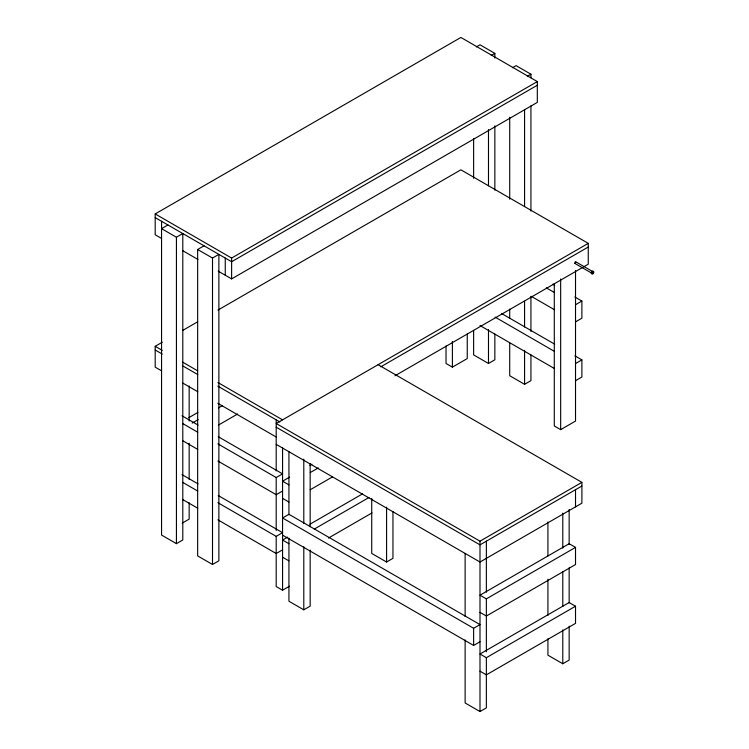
<?xml version="1.0" encoding="UTF-8"?>
<svg xmlns="http://www.w3.org/2000/svg" width="749" height="749" viewBox="0 0 749 749"><rect width="100%" height="100%" fill="white"/><g stroke="black" fill="none" stroke-linecap="round" stroke-linejoin="round"><path stroke-width="1.12" d="M575.925 262.431L575.12 261.963L574.717 263.311L591.804 273.216L592.74 272.673L592.74 271.597L575.756 261.794M575.457 263.236L574.82 263.405M161.559 238.454L155.193 234.774L155.193 213.942L460.888 37.45L537.314 81.575L537.314 102.407L231.619 278.9L218.174 271.138M167.935 224.972L161.559 228.651L176.427 237.227L182.793 233.548L182.793 539.963L176.427 543.643L161.559 535.058L161.559 221.292M476.355 46.906L479.997 44.8L494.855 53.385L494.855 58.057M491.213 55.482L494.855 53.385M197.652 249.483L212.51 258.059L218.877 254.388L218.877 560.795L212.51 564.474L197.652 555.898L197.652 249.483L204.018 245.803M512.447 67.738L516.08 65.64L530.938 74.217L530.938 77.727M527.305 76.323L530.938 74.217M155.193 213.942L231.619 258.059L537.314 81.575M537.314 85.246L231.619 261.738L155.193 217.622M161.559 370.821L155.193 367.15L155.193 346.31L162.28 342.218M182.522 330.534L197.708 321.761M217.95 310.077L460.888 169.817L588.255 243.359L588.255 264.191L394.92 375.811M188.842 417.661L197.933 412.409M192.175 423.091L198.232 419.59M218.436 407.924L222.481 405.593M218.436 425.086L237.63 414M588.255 243.359L276.194 423.522L479.997 541.181L581.889 482.356L581.889 503.188L479.997 562.022L276.194 444.363M380.754 366.841L588.255 247.039M182.222 523.13L189.16 519.123L189.16 502.776M446.029 345.954L446.029 363.471L452.396 367.15L467.254 358.565L467.254 334.035M217.875 443.857L276.194 477.534L282.57 473.855L218.212 436.695M575.522 304.721L581.889 301.042L581.889 318.203L575.522 321.873M289.657 477.113L282.57 481.204L288.936 484.884M309.917 465.41L311.949 464.24M473.621 330.337L473.621 354.895L488.488 363.471L494.855 359.792L494.855 334.063M310.208 472.6L318.316 467.919M282.57 491.016L276.194 494.686L217.875 461.019M310.208 489.762L332.5 476.888M509.713 342.986L509.713 375.726L524.572 384.312L530.938 380.632L530.938 354.904M217.875 502.691L276.194 536.359L282.57 532.689L218.212 495.529M575.522 363.546L581.889 359.866L581.889 377.028L575.522 380.707M287.635 537.117L282.57 540.038L288.936 543.718M309.917 524.244L362.61 493.825M314.262 529.094L368.976 497.505M282.57 549.841L276.194 553.52L217.875 519.843M328.446 538.063L372.019 512.906M276.194 536.359L276.194 586.533L282.57 590.212L289.498 586.205M554.297 283.478L554.297 425.975L560.664 429.654L575.522 421.078L575.522 270.398M288.936 538.166L288.936 601.241L303.794 609.826L310.161 606.147L310.161 550.075M371.729 498.544L371.729 553.445L386.587 562.022L392.953 558.342L392.953 511.623M581.889 486.035L479.997 544.86L276.194 427.202M575.522 547.388L569.156 543.718L479.997 595.193L486.363 598.863L575.522 547.388L575.522 564.549L486.363 616.024L479.997 612.345M473.621 628.28L479.997 624.61L288.936 514.301L282.57 517.98L473.621 628.28L473.621 645.441L479.997 641.762M575.522 606.222L569.156 602.542L479.997 654.017L486.363 657.697L575.522 606.222L575.522 623.383L486.363 674.858L479.997 671.179M465.129 639.899L465.129 702.974L479.997 711.55L486.363 707.871L486.363 657.697M547.922 638.822L547.922 655.169L562.789 663.754L569.156 660.075L569.156 626.201M592.74 271.597L591.804 272.14L591.804 273.216M552.725 284.208L554.737 285.369M574.848 296.978L581.889 301.042M546.358 287.878L554.4 292.522M531.275 296.332L554.4 309.683M501.446 313.428L554.737 344.194M574.848 355.803L581.889 359.866M495.08 317.099L554.4 351.356M479.997 325.553L554.4 368.517M182.793 250.709L197.951 259.463M378.095 364.697L581.889 482.356M155.193 346.31L162.271 350.392M182.484 362.067L197.652 370.821M217.865 382.496L282.57 419.852M155.193 349.989L162.271 354.071M182.484 365.746L197.764 374.566M217.865 386.175L279.836 421.949M182.681 383.011L197.764 391.727M217.875 403.337L276.194 437.004M182.007 415.798L198.101 425.086M182.681 423.541L197.764 432.248M182.681 440.693L197.764 449.409M282.57 498.366L288.936 502.045M182.007 474.632L198.101 483.92M282.57 535.132L473.621 645.441M182.681 482.365L197.764 491.082M182.681 499.527L197.764 508.234M282.57 557.2L288.936 560.87M575.522 489.706L575.522 506.867M569.156 509.395L569.156 544.439M569.156 567.798L569.156 602.842M562.789 513.074L562.789 548.109M562.789 571.478L562.789 606.512M562.789 629.881L562.789 663.754M560.664 278.974L560.664 429.654M547.922 522.016L547.922 555.889M547.922 579.249L547.922 615.453M530.938 105.796L530.938 211.049M530.938 296.426L530.938 331.507M524.572 109.476L524.572 206.546M524.572 301.276L524.572 327.004M524.572 350.392L524.572 384.312M509.713 117.265L509.713 199.131M509.713 309.065L509.713 318.419M494.855 125.888L494.855 190.218M488.488 129.568L488.488 185.705M488.488 329.56L488.488 363.471M486.363 541.181L486.363 592.234M486.363 598.863L486.363 651.808M479.997 541.181L479.997 711.55M473.621 138.537L473.621 178.299M465.129 553.455L465.129 616.53M452.396 341.45L452.396 367.15M386.587 507.12L386.587 562.022M310.161 463.64L310.161 526.716M303.794 459.146L303.794 523.382M303.794 546.751L303.794 609.826M288.936 451.731L288.936 514.806M282.57 447.705L282.57 590.212M276.194 419.852L276.194 470.896M276.194 477.534L276.194 530.47M231.619 258.059L231.619 278.9M225.252 258.059L225.252 275.22M212.51 258.059L212.51 564.474M189.16 385.969L189.16 421.013M189.16 443.202L189.16 479.416M176.427 237.227L176.427 543.643M592.272 273.563A1.423 0.824 -60 0 1 591.326 272.552A1.423 0.824 -60 0 1 592.918 271.147A1.423 0.824 -60 0 1 592.777 273.123M592.169 272.879C593.217 275.164 593.873 269.79 592.169 272.879M593.058 273.685A1.423 0.824 -60 0 0 593.508 271.484A1.423 0.824 -60 0 0 591.832 272.973A1.423 0.824 -60 0 0 593.058 273.685"/></g></svg>
